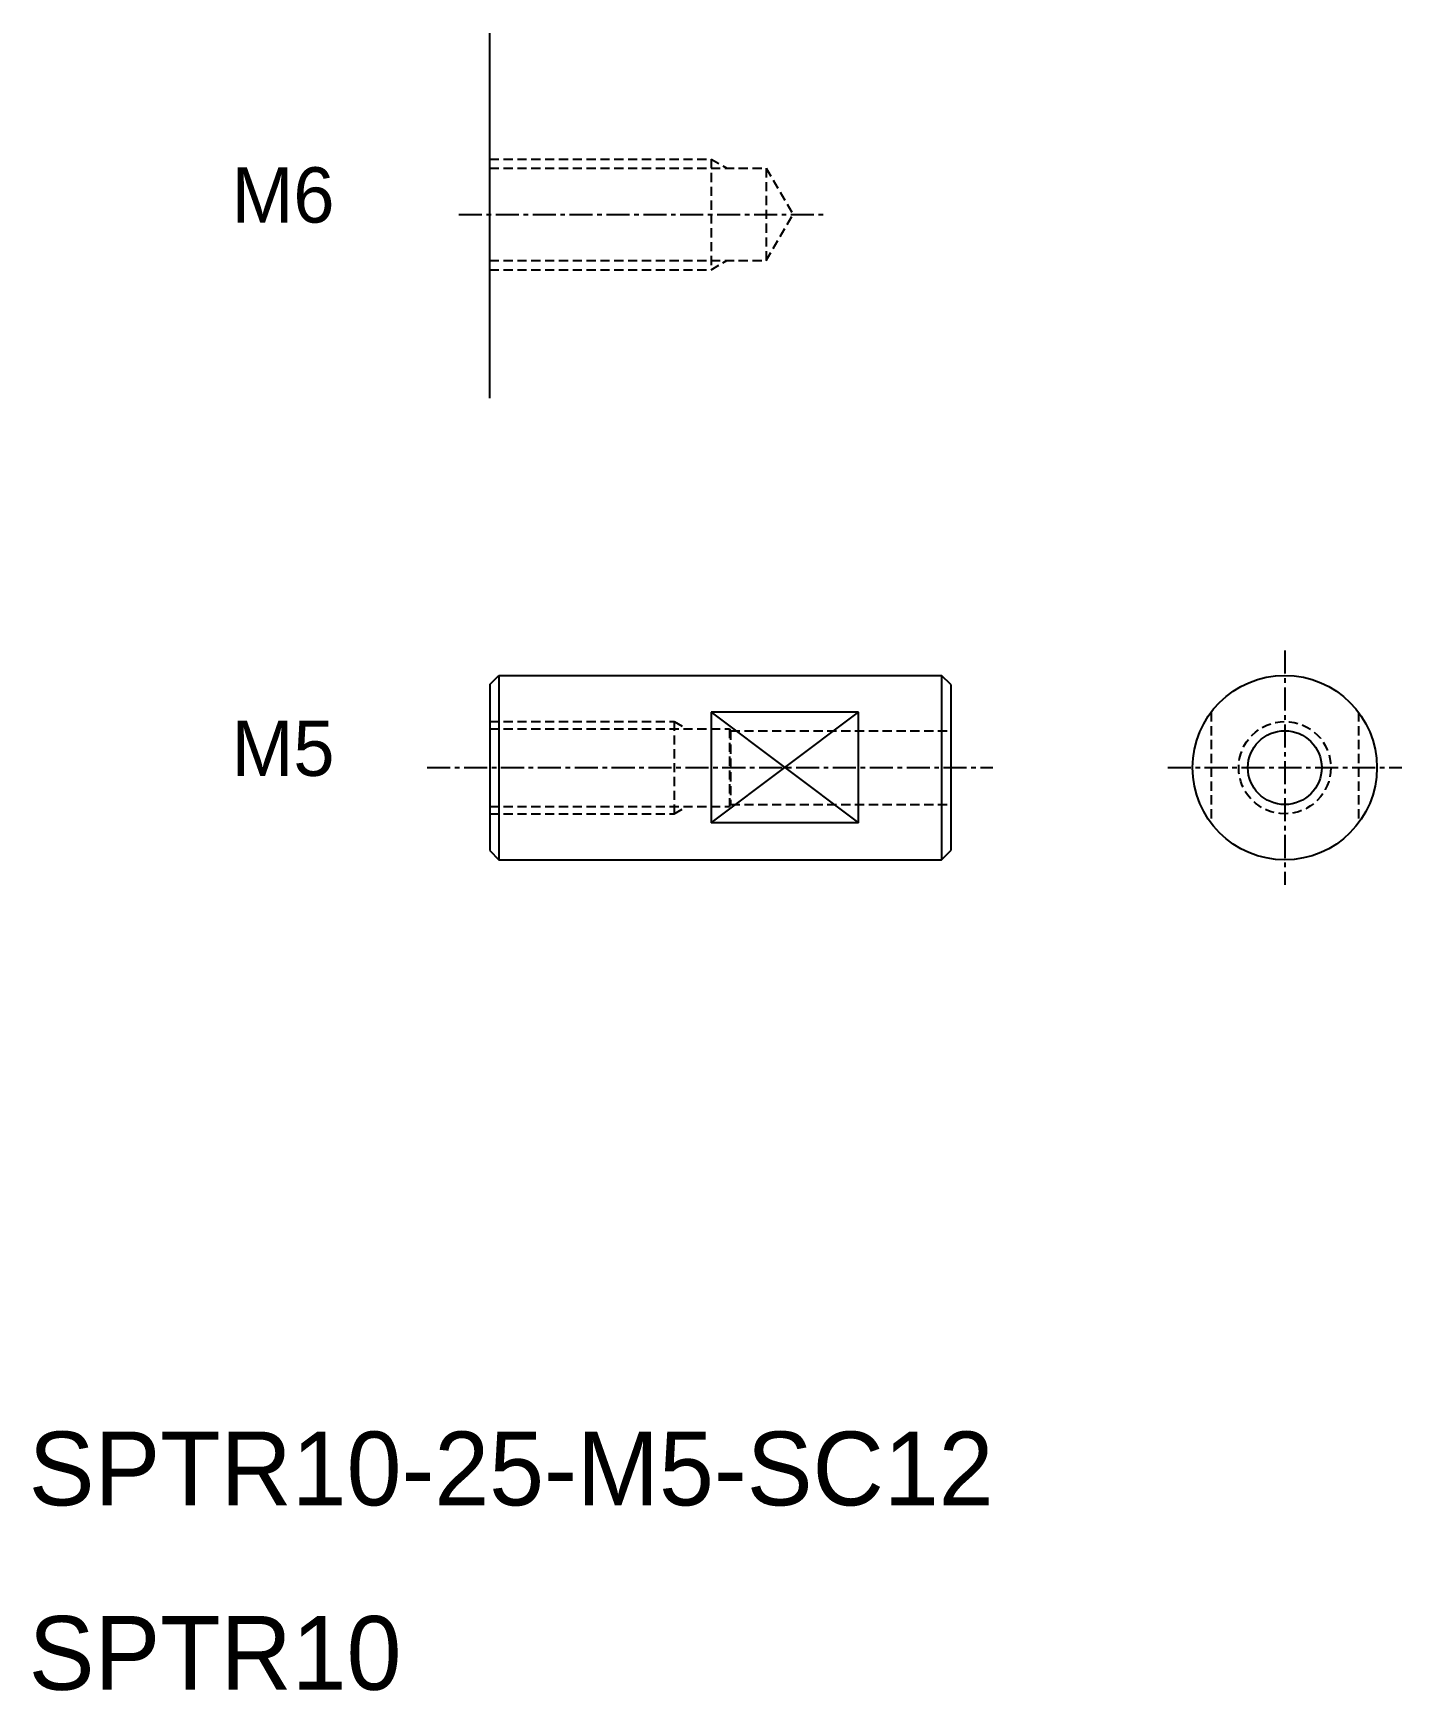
# Model space of a CAD drawing. Extents: x 10.2 to 84.5, y 9.9 to 99.8.
import ezdxf

# ---------------------------------------------------------------- set-up
doc = ezdxf.new("R2010")
doc.units = 0
doc.linetypes.add('CENTER', pattern=[2, 1.25, -0.25, 0.25, -0.25])
doc.linetypes.add('DASHED', pattern=[0.75, 0.5, -0.25])
doc.layers.get('0').update_dxf_attribs({"linetype": 'CONTINUOUS'})
doc.layers.add('CENTER', color=1, linetype='CENTER')

msp = doc.modelspace()

# ---------------------------------------------------------------- linework, layer by layer
at = {"color": 7, "linetype": 'CONTINUOUS'}
for p, q in [((35, 80.032), (35, 99.825)), ((35, 64.5), (35.5, 65)), ((35.5, 65), (35.5, 55)), ((35.5, 65), (59.5, 65)), ((41.5, 65), (41.5, 65)), ((47.5, 65), (47.5, 65)), ((59.5, 65), (59.5, 55)), ((60, 64.5), (59.5, 65)), ((35, 64.5), (35, 55.5)), ((60, 64.5), (60, 55.5)), ((55, 63), (47, 63)), ((47, 63), (47, 57)), ((55, 57), (55, 63)), ((35, 62.5), (35, 57.5)), ((55, 57), (47, 57)), ((35, 55.5), (35.5, 55)), ((35.5, 55), (59.5, 55)), ((59.5, 55), (60, 55.5))]:
    msp.add_line(p, q, dxfattribs=at)
at = {"color": 3, "linetype": 'DASHED'}
for p, q in [((35, 93), (47, 93)), ((47, 93), (47, 87)), ((47, 93), (47.866, 92.5)), ((35, 92.5), (50, 92.5)), ((50, 92.5), (51.443, 90)), ((50, 92.5), (50, 87.5)), ((50, 87.5), (51.443, 90)), ((35, 87.5), (50, 87.5)), ((47, 87), (47.866, 87.5)), ((35, 87), (47, 87)), ((74.114, 63), (74.114, 57)), ((82.114, 63), (82.114, 57)), ((35, 62.5), (45, 62.5)), ((35, 62.1), (48, 62.1)), ((45, 62.5), (45, 57.5)), ((45, 62.5), (45.606, 62.15)), ((48, 62.1), (48, 57.9)), ((48, 62.1), (48.058, 62)), ((48.058, 62), (48.058, 58)), ((48.058, 62), (60, 62)), ((35, 57.9), (48, 57.9)), ((45, 57.5), (45.606, 57.85)), ((48, 57.9), (48.058, 58)), ((48.058, 58), (60, 58)), ((35, 57.5), (45, 57.5))]:
    msp.add_line(p, q, dxfattribs=at)
at = {"color": 3, "linetype": 'CONTINUOUS'}
for p, q in [((47, 63), (55, 57)), ((47, 57), (55, 63))]:
    msp.add_line(p, q, dxfattribs=at)
at = {"color": 7, "linetype": 'CONTINUOUS'}
for radius in [5, 2]:
    msp.add_circle((78.114, 60), radius, dxfattribs=at)
at = {"color": 3, "linetype": 'DASHED'}
msp.add_circle((78.114, 60), 2.5, dxfattribs=at)
at = {"layer": 'CENTER', "color": 1, "linetype": 'CENTER'}
for p, q in [((33.332, 90), (53.189, 90)), ((78.114, 66.348), (78.114, 53.652)), ((31.612, 60), (62.284, 60)), ((71.767, 60), (84.462, 60))]:
    msp.add_line(p, q, dxfattribs=at)

# ---------------------------------------------------------------- texts
at = {"color": 7, "linetype": 'CONTINUOUS'}
for s, height, p in [('M6', 3, (21.01, 89.553)), ('M5', 3, (21.01, 59.553)), ('SPTR10-25-M5-SC12', 4, (10, 20)), ('SPTR10', 4, (10, 10))]:
    msp.add_text(s, height=height, dxfattribs=at).set_placement(p)

doc.saveas('drawing.dxf')
